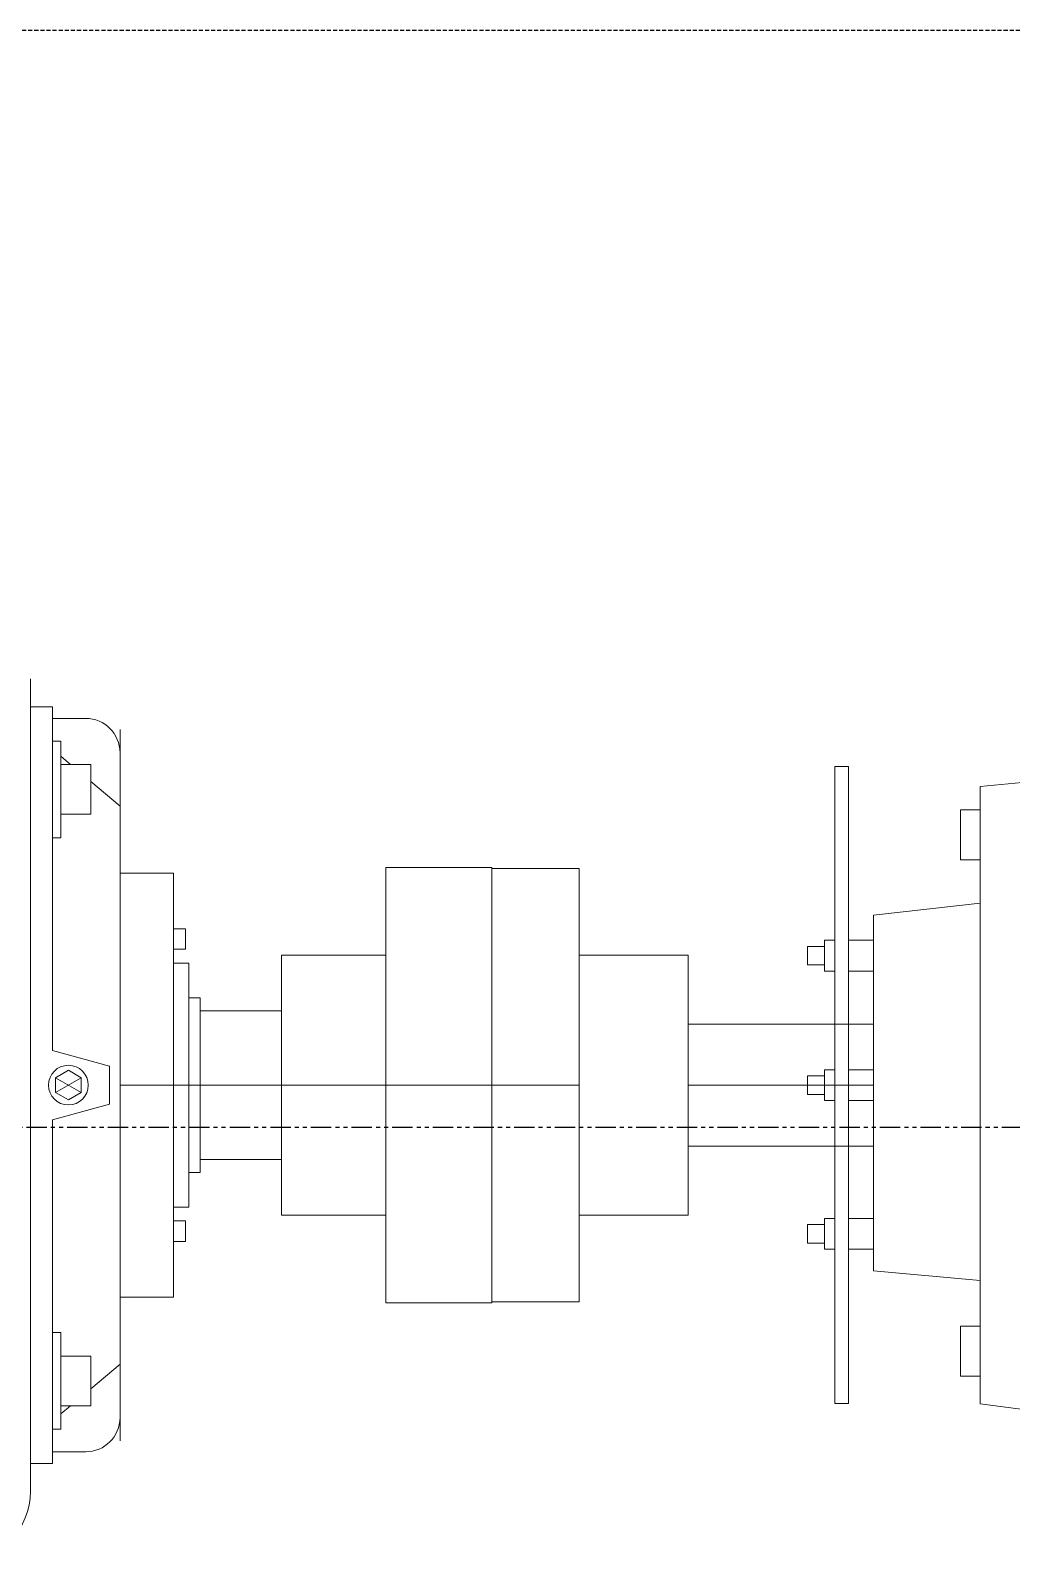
# Model space of a CAD drawing. Header units: inches. Extents: x 0 to 235202, y 0 to 361577.
# Drawn here: x 136812 to 137416, y 308409 to 309350 of the extents above; entities that cross this region are included whole.
import ezdxf

# ---------------------------------------------------------------- set-up
doc = ezdxf.new("R2010")
doc.units = ezdxf.units.IN
doc.header["$MEASUREMENT"] = 0
doc.linetypes.add('HIDDEN', pattern=[0.375, 0.25, -0.125])
doc.linetypes.add('PHANTOM2', pattern=[1.25, 0.625, -0.125, 0.125, -0.125, 0.125, -0.125])
doc.layers.add('DIM', color=251, linetype='Continuous', lineweight=0)

msp = doc.modelspace()

# ---------------------------------------------------------------- linework, layer by layer
at = {"color": 8, "linetype": 'PHANTOM2', "ltscale": 20}
msp.add_line((151422.41, 308674.63), (124968.98, 308674.63), dxfattribs=at)
at = {"layer": 'DIM', "color": 8, "linetype": 'HIDDEN', "lineweight": 25, "ltscale": 10}
msp.add_line((138482.21, 309349.54), (135482.21, 309349.54), dxfattribs=at)
at = {"layer": 'DIM', "color": 8, "linetype": 'Continuous'}
for p, q in [((136812.42, 308944.96), (136812.42, 308950.68)), ((136812.42, 308933.46), (136812.42, 308944.96)), ((136812.42, 308700.78), (136812.42, 308933.46)), ((136812.42, 308933.46), (136826, 308933.46)), ((136826, 308722.11), (136826, 308933.46)), ((136846.34, 308926.38), (136826, 308926.38)), ((136867.45, 308919.57), (136867.45, 308496.29)), ((136826, 308852.96), (136826, 308912.47)), ((136826, 308912.47), (136831.01, 308912.47)), ((136831.01, 308912.47), (136831.01, 308852.96)), ((136867.45, 308481.99), (136867.45, 308905.28)), ((136831.01, 308903.07), (136837.06, 308898)), ((136831.01, 308898), (136849.53, 308898)), ((136831.01, 308867.43), (136831.01, 308898)), ((136849.53, 308898), (136849.53, 308867.43)), ((137307.22, 308896.72), (137315.59, 308896.72)), ((137307.22, 308504.84), (137307.22, 308896.72)), ((137315.59, 308896.72), (137315.59, 308504.84)), ((136849.53, 308887.53), (136867.45, 308872.48)), ((137396.58, 308884.41), (137431.07, 308887.86)), ((137396.58, 308812.77), (137396.58, 308884.41)), ((136849.53, 308867.43), (136831.01, 308867.43)), ((137396.58, 308870.17), (137384.36, 308870.17)), ((137384.36, 308870.17), (137384.36, 308839.4)), ((137396.58, 308839.4), (137396.58, 308870.17)), ((136831.01, 308852.96), (136826, 308852.96)), ((137384.36, 308839.4), (137396.58, 308839.4)), ((136867.45, 308700.78), (136867.45, 308831.13)), ((136867.45, 308831.13), (136900.32, 308831.13)), ((136900.32, 308831.13), (136900.32, 308700.78)), ((137030.94, 308700.78), (137030.94, 308834.62)), ((137030.94, 308834.62), (137096.06, 308834.62)), ((137096.06, 308834.62), (137096.06, 308700.78)), ((137149.79, 308834.06), (137096.06, 308834.06)), ((137096.06, 308834.06), (137096.06, 308700.78)), ((137149.79, 308700.78), (137149.79, 308834.06)), ((137331, 308805.33), (137396.58, 308812.77)), ((137396.58, 308812.77), (137396.58, 308578.12)), ((137331, 308586.51), (137331, 308805.33)), ((136900.32, 308796.94), (136907.63, 308796.94)), ((136900.32, 308784.37), (136900.32, 308796.94)), ((136907.63, 308796.94), (136907.63, 308784.37)), ((136907.63, 308784.37), (136900.32, 308784.37)), ((137300.82, 308786.15), (137290.24, 308786.15)), ((137290.24, 308786.15), (137290.24, 308774.76)), ((137300.82, 308789.92), (137307.22, 308789.92)), ((137300.82, 308770.99), (137300.82, 308789.92)), ((137300.82, 308774.76), (137300.82, 308786.15)), ((137307.22, 308789.92), (137307.22, 308770.99)), ((137315.59, 308789.92), (137331, 308789.92)), ((137315.59, 308770.99), (137315.59, 308789.92)), ((137331, 308789.92), (137331, 308770.99)), ((136909.84, 308775.82), (136900.32, 308775.82)), ((136900.32, 308775.82), (136900.32, 308700.78)), ((136909.84, 308700.78), (136909.84, 308775.82)), ((137030.94, 308780.77), (136966.7, 308780.77)), ((136966.7, 308780.77), (136966.7, 308700.78)), ((137030.94, 308700.78), (137030.94, 308780.77)), ((137149.79, 308620.79), (137149.79, 308780.77)), ((137149.79, 308780.77), (137216.85, 308780.77)), ((137216.85, 308780.77), (137216.85, 308620.79)), ((137290.24, 308774.76), (137300.82, 308774.76)), ((137307.22, 308770.99), (137300.82, 308770.99)), ((137331, 308770.99), (137315.59, 308770.99)), ((136916.76, 308754.5), (136909.84, 308754.5)), ((136909.84, 308754.5), (136909.84, 308700.78)), ((136916.76, 308700.78), (136916.76, 308754.5)), ((136966.7, 308746.43), (136916.76, 308746.43)), ((136916.76, 308746.43), (136916.76, 308700.78)), ((136966.7, 308700.78), (136966.7, 308746.43)), ((137331, 308738.39), (137216.85, 308738.39)), ((137216.85, 308738.39), (137216.85, 308700.78)), ((137331, 308700.78), (137331, 308738.39)), ((136826, 308722.11), (136861.04, 308712.45)), ((136835.68, 308709.89), (136827.79, 308705.34)), ((136827.79, 308705.34), (136835.68, 308709.89)), ((136843.57, 308705.34), (136835.68, 308709.89)), ((136835.68, 308709.89), (136843.57, 308705.34)), ((136861.04, 308712.45), (136861.04, 308700.78)), ((137300.82, 308706.47), (137290.24, 308706.47)), ((137290.24, 308706.47), (137290.24, 308695.09)), ((137300.82, 308710.25), (137307.22, 308710.25)), ((137300.82, 308691.32), (137300.82, 308710.25)), ((137300.82, 308695.09), (137300.82, 308706.47)), ((137307.22, 308710.25), (137307.22, 308691.32)), ((137315.59, 308710.25), (137331, 308710.25)), ((137315.59, 308691.32), (137315.59, 308710.25)), ((137331, 308710.25), (137331, 308691.32)), ((136812.42, 308700.78), (136812.42, 308468.1)), ((136827.79, 308705.34), (136843.57, 308696.23)), ((136827.79, 308696.23), (136843.57, 308705.34)), ((136827.79, 308705.34), (136827.79, 308696.23)), ((136827.79, 308696.23), (136827.79, 308705.34)), ((136843.57, 308696.23), (136843.57, 308705.34)), ((136843.57, 308705.34), (136843.57, 308696.23)), ((136861.04, 308689.11), (136861.04, 308700.78)), ((136900.32, 308700.78), (136867.45, 308700.78)), ((136867.45, 308700.78), (136867.45, 308570.44)), ((136900.32, 308700.78), (136867.45, 308700.78)), ((136900.32, 308700.78), (136909.84, 308700.78)), ((136900.32, 308625.74), (136900.32, 308700.78)), ((136900.32, 308570.44), (136900.32, 308700.78)), ((136900.32, 308700.78), (136909.84, 308700.78)), ((136909.84, 308700.78), (136916.76, 308700.78)), ((136909.84, 308647.06), (136909.84, 308700.78)), ((136909.84, 308700.78), (136909.84, 308625.74)), ((136909.84, 308700.78), (136916.76, 308700.78)), ((136916.76, 308700.78), (136966.7, 308700.78)), ((136916.76, 308655.13), (136916.76, 308700.78)), ((136916.76, 308700.78), (136916.76, 308647.06)), ((136916.76, 308700.78), (136966.7, 308700.78)), ((136966.7, 308700.78), (137030.94, 308700.78)), ((136966.7, 308620.79), (136966.7, 308700.78)), ((136966.7, 308700.78), (136966.7, 308655.13)), ((136966.7, 308700.78), (137030.94, 308700.78)), ((137030.94, 308700.78), (137030.94, 308620.79)), ((137096.06, 308700.78), (137030.94, 308700.78)), ((137030.94, 308700.78), (137030.94, 308566.94)), ((137096.06, 308700.78), (137030.94, 308700.78)), ((137096.06, 308566.94), (137096.06, 308700.78)), ((137096.06, 308567.5), (137096.06, 308700.78)), ((137096.06, 308700.78), (137149.79, 308700.78)), ((137096.06, 308700.78), (137149.79, 308700.78)), ((137149.79, 308700.78), (137149.79, 308567.5)), ((137216.85, 308663.17), (137216.85, 308700.78)), ((137216.85, 308700.78), (137331, 308700.78)), ((137216.85, 308700.78), (137331, 308700.78)), ((137331, 308700.78), (137331, 308663.17)), ((136826, 308679.45), (136861.04, 308689.11)), ((136827.79, 308696.23), (136835.68, 308691.67)), ((136835.68, 308691.67), (136827.79, 308696.23)), ((136835.68, 308691.67), (136843.57, 308696.23)), ((136843.57, 308696.23), (136835.68, 308691.67)), ((137290.24, 308695.09), (137300.82, 308695.09)), ((137307.22, 308691.32), (137300.82, 308691.32)), ((137331, 308691.32), (137315.59, 308691.32)), ((136826, 308679.45), (136826, 308468.1)), ((137331, 308663.17), (137216.85, 308663.17)), ((136966.7, 308655.13), (136916.76, 308655.13)), ((136916.76, 308647.06), (136909.84, 308647.06)), ((136909.84, 308625.74), (136900.32, 308625.74)), ((136907.63, 308617.2), (136900.32, 308617.2)), ((136900.32, 308617.2), (136900.32, 308604.62)), ((136907.63, 308604.62), (136907.63, 308617.2)), ((137030.94, 308620.79), (136966.7, 308620.79)), ((137216.85, 308620.79), (137149.79, 308620.79)), ((137300.82, 308614.96), (137290.24, 308614.96)), ((137290.24, 308614.96), (137290.24, 308603.58)), ((137300.82, 308618.73), (137307.22, 308618.73)), ((137300.82, 308599.8), (137300.82, 308618.73)), ((137300.82, 308603.58), (137300.82, 308614.96)), ((137307.22, 308618.73), (137307.22, 308599.8)), ((137315.59, 308618.73), (137331, 308618.73)), ((137315.59, 308599.8), (137315.59, 308618.73)), ((137331, 308618.73), (137331, 308599.8)), ((136900.32, 308604.62), (136907.63, 308604.62)), ((137290.24, 308603.58), (137300.82, 308603.58)), ((137307.22, 308599.8), (137300.82, 308599.8)), ((137331, 308599.8), (137315.59, 308599.8)), ((137396.58, 308580.6), (137331, 308586.51)), ((137396.58, 308504.65), (137396.58, 308580.6)), ((136867.45, 308570.44), (136900.32, 308570.44)), ((137030.94, 308566.94), (137096.06, 308566.94)), ((137149.79, 308567.5), (137096.06, 308567.5)), ((136831.01, 308548.6), (136826, 308548.6)), ((136826, 308548.6), (136826, 308489.09)), ((136831.01, 308489.09), (136831.01, 308548.6)), ((137384.36, 308521.67), (137384.36, 308552.44)), ((137384.36, 308552.44), (137396.58, 308552.44)), ((137396.58, 308552.44), (137396.58, 308521.67)), ((136849.53, 308534.13), (136831.01, 308534.13)), ((136831.01, 308534.13), (136831.01, 308503.57)), ((136849.53, 308503.57), (136849.53, 308534.13)), ((136849.53, 308514.04), (136867.45, 308529.09)), ((137396.58, 308521.67), (137384.36, 308521.67)), ((136831.01, 308498.49), (136837.06, 308503.57)), ((136831.01, 308503.57), (136849.53, 308503.57)), ((137315.59, 308504.84), (137307.22, 308504.84)), ((137431.07, 308500.22), (137396.58, 308504.65)), ((136826, 308489.09), (136831.01, 308489.09)), ((136846.34, 308475.18), (136826, 308475.18)), ((136812.42, 308468.1), (136826, 308468.1)), ((136812.42, 308468.1), (136812.42, 308456.6)), ((136812.42, 308456.6), (136812.42, 308450.88))]:
    msp.add_line(p, q, dxfattribs=at)
msp.add_circle((136835.68, 308700.78), 12.22, dxfattribs=at)
msp.add_circle((136835.68, 308700.78), 12.22, dxfattribs=at)
for centre, radius, start, end in [((136846.34, 308905.28), 21.1, 0, 90), ((136846.34, 308496.29), 21.1, 270, 0), ((136770.54, 308450.88), 41.88, 270, 0)]:
    msp.add_arc(centre, radius, start, end, dxfattribs=at)

doc.saveas('drawing.dxf')
